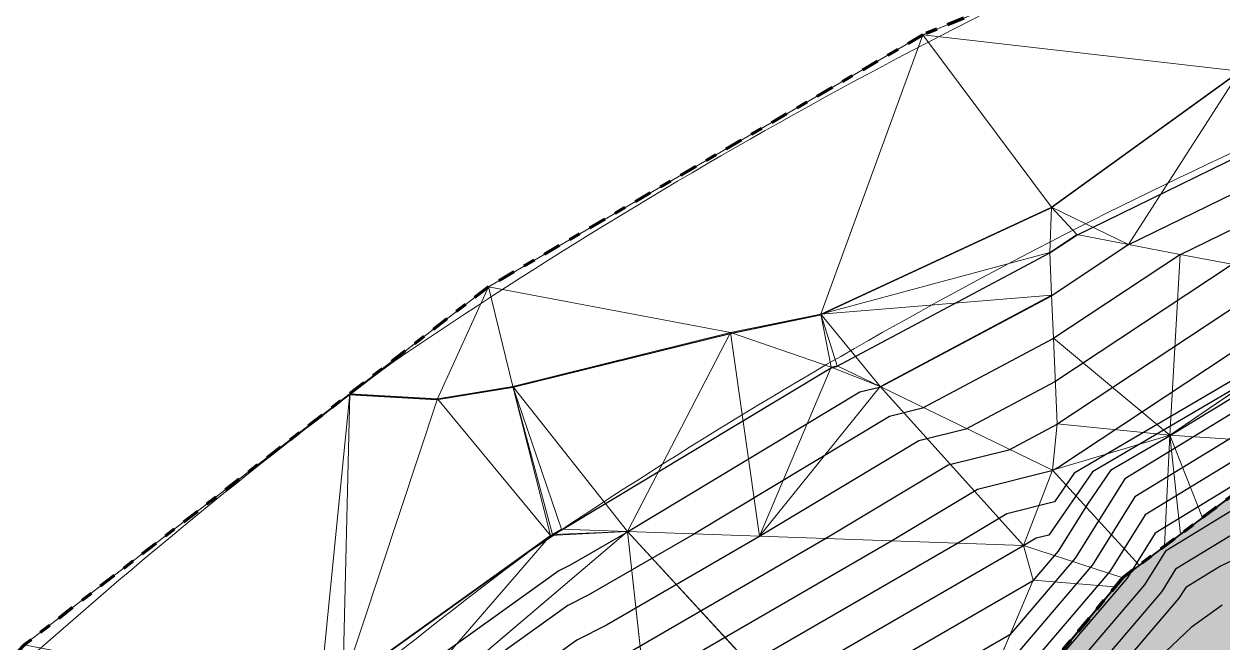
# Model space of a CAD drawing. Header units: metres. Extents: x 2711799 to 2711985, y 1236908 to 1237087.
# Drawn here: x 2711919.52 to 2711929.78, y 1237030.17 to 1237035.46 of the extents above; entities that cross this region are included whole.
import ezdxf

# ---------------------------------------------------------------- set-up
doc = ezdxf.new("R2010")
doc.units = ezdxf.units.M
doc.linetypes.add('AUSGEZOGEN', pattern=[0])
doc.linetypes.add('PUNKT2_S9', pattern=[0.35, 0.15, -0.1, 0, -0.1])
doc.layers.add('XR$1$STANDARD_1', color=7, linetype='AUSGEZOGEN', lineweight=13)
for name, color, linetype in [('XR$3$V02_Raumstempel', 7, 'AUSGEZOGEN'), ('XR$3$V10_Achsen', 7, 'AUSGEZOGEN'), ('XR$4$E21_Stützen', 7, 'AUSGEZOGEN'), ('XR$4$E42_Aussendämmung', 7, 'AUSGEZOGEN'), ('XR$4$M61_Mobiliar', 7, 'AUSGEZOGEN')]:
    doc.layers.add(name, color=color, linetype=linetype)

# ---------------------------------------------------------------- blocks, each defined once
blk = doc.blocks.new('COMPLEXOBJECT_0')
at = {"layer": 'XR$1$STANDARD_1', "color": 7, "linetype": 'AUSGEZOGEN', "lineweight": 13, "transparency": 33554687}
for points, invisible_edges in [([(19.255, 3.146, -1.327), (20.648, 30.533, -1.327), (14.669, 5.194, -1.327)], 3), ([(14.669, 5.194, -1.327), (20.648, 30.533, -1.327), (20.574, 30.328, -1.327)], 13), ([(12.569, 28.668, -1.327), (14.669, 5.194, -1.327), (14.287, 30.38, -1.327)], 3), ([(14.287, 30.38, -1.327), (14.669, 5.194, -1.327), (15.425, 30.399, -1.327)], 3), ([(15.872, 30.409, -1.327), (14.669, 5.194, -1.327), (18.335, 30.414, -1.327)], 3), ([(20.574, 30.328, -1.327), (18.335, 30.414, -1.327), (14.669, 5.194, -1.327)], 14), ([(15.425, 30.399, -1.327), (14.669, 5.194, -1.327), (15.872, 30.409, -1.327)], 3), ([(12.392, 28.545, -1.327), (14.669, 5.194, -1.327), (12.569, 28.668, -1.327)], 3), ([(11.161, 27.084, -1.327), (14.669, 5.194, -1.327), (12.392, 28.545, -1.327)], 3), ([(8.571, 25.177, -1.327), (14.669, 5.194, -1.327), (10.872, 27.205, -1.327)], 3), ([(10.872, 27.205, -1.327), (14.669, 5.194, -1.327), (11.161, 27.084, -1.327)], 3), ([(8.241, 24.909, -1.327), (14.669, 5.194, -1.327), (8.571, 25.177, -1.327)], 3), ([(8.132, 24.804, -1.327), (14.669, 5.194, -1.327), (8.241, 24.909, -1.327)], 3), ([(7.946, 24.632, -1.327), (14.669, 5.194, -1.327), (8.132, 24.804, -1.327)], 3), ([(7.724, 24.489, -1.327), (14.669, 5.194, -1.327), (7.946, 24.632, -1.327)], 3), ([(7.447, 24.22, -1.327), (14.669, 5.194, -1.327), (7.724, 24.489, -1.327)], 3), ([(7.208, 24.069, -1.327), (14.669, 5.194, -1.327), (7.447, 24.22, -1.327)], 3), ([(6.176, 23.23, -1.327), (14.669, 5.194, -1.327), (7.208, 24.069, -1.327)], 3), ([(6.076, 23.052, -1.327), (14.669, 5.194, -1.327), (6.176, 23.23, -1.327)], 3), ([(5.66, 22.81, -1.327), (14.669, 5.194, -1.327), (6.076, 23.052, -1.327)], 3), ([(4.705, 21.885, -1.327), (14.669, 5.194, -1.327), (5.66, 22.81, -1.327)], 15), ([(4.111, 21.551, -1.327), (14.669, 5.194, -1.327), (4.705, 21.885, -1.327)], 3), ([(2.562, 20.292, -1.327), (14.669, 5.194, -1.327), (4.111, 21.551, -1.327)], 3), ([(2.452, 20.104, -1.327), (14.669, 5.194, -1.327), (2.562, 20.292, -1.327)], 3), ([(2.127, 19.87, -1.327), (14.669, 5.194, -1.327), (2.452, 20.104, -1.327)], 3), ([(1.801, 19.635, -1.327), (14.669, 5.194, -1.327), (2.046, 19.873, -1.327)], 3), ([(2.046, 19.873, -1.327), (14.669, 5.194, -1.327), (2.127, 19.87, -1.327)], 3), ([(1.792, 19.511, -1.327), (14.669, 5.194, -1.327), (1.801, 19.635, -1.327)], 3), ([(1.818, 19.417, -1.327), (14.669, 5.194, -1.327), (1.792, 19.511, -1.327)], 3), ([(0, 18.223, -1.327), (14.669, 5.194, -1.327), (1.818, 19.417, -1.327)], 3), ([(2.336, 15.476, -1.327), (14.669, 5.194, -1.327), (0, 18.223, -1.327)], 3), ([(5.852, 11.696, -1.327), (14.669, 5.194, -1.327), (2.336, 15.476, -1.327)], 3), ([(11.007, 7.45, -1.327), (5.852, 11.696, -1.327), (8.232, 9.735, 1.073)], 14), ([(11.007, 7.45, -1.327), (14.669, 5.194, -1.327), (5.852, 11.696, -1.327)], 2), ([(12.133, 11.401, 2.673), (13.027, 10.937, 2.873), (11.216, 11.571, 2.273)], 2), ([(11.485, 10.711, 1.873), (11.216, 11.571, 2.273), (13.027, 10.937, 2.873)], 14), ([(13.027, 10.937, 2.873), (11.62, 10.281, 1.673), (11.485, 10.711, 1.873)], 12), ([(16.663, 10.678, 3.673), (17.056, 10.424, 3.667), (14.676, 10.494, 2.873)], 2), ([(15.452, 8.251, 1.873), (14.451, 10.28, 2.673), (14.676, 10.494, 2.873)], 12), ([(17.056, 10.424, 3.667), (15.953, 7.237, 1.473), (14.676, 10.494, 2.873)], 14), ([(14.676, 10.494, 2.873), (15.953, 7.237, 1.473), (15.452, 8.251, 1.873)], 13), ([(11.62, 10.281, 1.673), (12.765, 9.665, 1.673), (11.755, 9.851, 1.473)], 2), ([(12.45, 9.477, 1.473), (12.765, 9.665, 1.673), (13.765, 10.193, 2.273)], 14), ([(13.765, 10.193, 2.273), (13.834, 8.554, 1.473), (12.45, 9.477, 1.473)], 12), ([(13.396, 10.041, 2.073), (13.765, 10.193, 2.273), (12.765, 9.665, 1.673)], 2), ([(11.89, 9.421, 1.273), (11.755, 9.851, 1.473), (12.135, 9.289, 1.273)], 2), ([(12.45, 9.477, 1.473), (12.135, 9.289, 1.273), (11.755, 9.851, 1.473)], 14), ([(11.755, 9.851, 1.473), (12.765, 9.665, 1.673), (12.45, 9.477, 1.473)], 13), ([(8.232, 9.735, 1.073), (11.007, 7.45, 1), (11.007, 7.45, -1.327)], 12), ([(18.962, 9.307, 3.741), (19.045, 9.288, 3.755), (15.953, 7.237, 1.473)], 2), ([(18.855, 6.1, 1.673), (15.953, 7.237, 1.473), (19.045, 9.288, 3.755)], 14), ([(14.669, 5.194, 1.046), (16.039, 4.583, 1.073), (14.669, 5.194, -1.327)], 2), ([(19.255, 3.146, -1.327), (14.669, 5.194, -1.327), (16.039, 4.583, 1.073)], 14), ([(16.039, 4.583, 1.073), (19.255, 3.146, 1.138), (19.255, 3.146, -1.327)], 12)]:
    blk.add_3dface(points, dxfattribs=dict(at, invisible_edges=invisible_edges))
for points in [[(13.027, 10.937, 2.873), (12.133, 11.401, 2.673), (12.563, 11.957, 3.673)], [(13.517, 11.517, 3.761), (13.027, 10.937, 2.873), (12.563, 11.957, 3.673)], [(13.729, 11.419, 3.788), (13.027, 10.937, 2.873), (13.517, 11.517, 3.761)], [(13.886, 11.346, 3.731), (13.027, 10.937, 2.873), (13.729, 11.419, 3.788)], [(14.132, 11.233, 3.695), (13.765, 10.193, 2.273), (13.027, 10.937, 2.873), (13.886, 11.346, 3.731)], [(14.293, 11.159, 3.673), (14.451, 10.28, 2.673), (13.765, 10.193, 2.273), (14.132, 11.233, 3.695)], [(14.393, 11.138, 3.634), (14.676, 10.494, 2.873), (14.451, 10.28, 2.673), (14.293, 11.159, 3.673)], [(16.663, 10.678, 3.673), (14.676, 10.494, 2.873), (14.393, 11.138, 3.634)], [(13.027, 10.937, 2.873), (12.765, 9.665, 1.673), (11.62, 10.281, 1.673)], [(13.027, 10.937, 2.873), (13.396, 10.041, 2.073), (12.765, 9.665, 1.673)], [(13.765, 10.193, 2.273), (13.396, 10.041, 2.073), (13.027, 10.937, 2.873)], [(11.485, 10.711, 1.873), (11.62, 10.281, 1.673), (11.755, 9.851, 1.473), (9.995, 9.986, 1.073)], [(18.962, 9.307, 3.741), (15.953, 7.237, 1.473), (17.056, 10.424, 3.667), (18.685, 9.368, 3.673)], [(14.451, 10.28, 2.673), (13.834, 8.554, 1.473), (13.765, 10.193, 2.273)], [(15.452, 8.251, 1.873), (13.834, 8.554, 1.473), (14.451, 10.28, 2.673)], [(9.995, 9.986, 1.073), (11.007, 7.45, 1), (8.232, 9.735, 1.073)], [(11.755, 9.851, 1.473), (11.785, 9.119, 1.073), (9.995, 9.986, 1.073)], [(11.785, 9.119, 1.073), (11.007, 7.45, 1), (9.995, 9.986, 1.073)], [(11.755, 9.851, 1.473), (11.89, 9.421, 1.273), (11.785, 9.119, 1.073)], [(13.528, 7.811, 1.073), (12.135, 9.289, 1.273), (12.45, 9.477, 1.473)], [(13.834, 8.554, 1.473), (13.528, 7.811, 1.073), (12.45, 9.477, 1.473)], [(12.135, 9.289, 1.273), (11.785, 9.119, 1.073), (11.89, 9.421, 1.273)], [(13.528, 7.811, 1.073), (11.785, 9.119, 1.073), (12.135, 9.289, 1.273)], [(13.528, 7.811, 1.073), (11.007, 7.45, 1), (11.785, 9.119, 1.073)], [(13.834, 8.554, 1.473), (13.852, 8.144, 1.273), (13.528, 7.811, 1.073)], [(13.887, 8.105, 1.273), (13.852, 8.144, 1.273), (13.834, 8.554, 1.473)], [(15.452, 8.251, 1.873), (13.887, 8.105, 1.273), (13.834, 8.554, 1.473)], [(15.452, 8.251, 1.873), (14.034, 7.207, 1.073), (13.887, 8.105, 1.273)], [(15.452, 8.251, 1.873), (15.953, 7.237, 1.473), (14.034, 7.207, 1.073)], [(13.852, 8.144, 1.273), (13.887, 8.105, 1.273), (13.528, 7.811, 1.073)], [(14.034, 7.207, 1.073), (13.528, 7.811, 1.073), (13.887, 8.105, 1.273)], [(13.528, 7.811, 1.073), (14.034, 7.207, 1.073), (14.669, 5.194, 1.046), (11.007, 7.45, 1)], [(14.669, 5.194, 1.046), (14.669, 5.194, -1.327), (11.007, 7.45, -1.327), (11.007, 7.45, 1)], [(15.953, 7.237, 1.473), (15.323, 5.784, 1.073), (14.034, 7.207, 1.073)], [(15.323, 5.784, 1.073), (14.669, 5.194, 1.046), (14.034, 7.207, 1.073)], [(15.953, 7.237, 1.473), (16.203, 6.73, 1.273), (15.323, 5.784, 1.073)], [(16.281, 6.682, 1.273), (16.203, 6.73, 1.273), (15.953, 7.237, 1.473)], [(16.295, 6.672, 1.273), (16.281, 6.682, 1.273), (15.953, 7.237, 1.473)], [(18.855, 6.1, 1.673), (16.295, 6.672, 1.273), (15.953, 7.237, 1.473)], [(16.203, 6.73, 1.273), (16.281, 6.682, 1.273), (15.323, 5.784, 1.073)], [(16.281, 6.682, 1.273), (16.295, 6.672, 1.273), (15.323, 5.784, 1.073)], [(16.295, 6.672, 1.273), (15.721, 5.264, 1.073), (15.323, 5.784, 1.073)], [(18.261, 5.71, 1.273), (15.721, 5.264, 1.073), (16.295, 6.672, 1.273)], [(18.855, 6.1, 1.673), (18.261, 5.71, 1.273), (16.295, 6.672, 1.273)], [(15.323, 5.784, 1.073), (15.721, 5.264, 1.073), (14.669, 5.194, 1.046)], [(18.261, 5.71, 1.273), (16.039, 4.583, 1.073), (15.721, 5.264, 1.073)], [(18.261, 5.71, 1.273), (18.488, 5.602, 1.273), (16.039, 4.583, 1.073)], [(18.488, 5.602, 1.273), (19.255, 3.146, 1.138), (16.039, 4.583, 1.073)], [(15.721, 5.264, 1.073), (16.039, 4.583, 1.073), (14.669, 5.194, 1.046)]]:
    blk.add_3dface(points, dxfattribs=at)
blk = doc.blocks.new('COMPLEXOBJECT_13')
at = {"layer": 'XR$1$STANDARD_1', "color": 117, "linetype": 'AUSGEZOGEN', "lineweight": 25, "transparency": 33554687}
for points, invisible_edges in [([(12.563, 11.957, 3.673), (12.563, 11.957, 3.473), (13.517, 11.517, 3.761)], 2), ([(13.517, 11.517, 3.761), (12.563, 11.957, 3.473), (13.886, 11.346, 3.731)], 15), ([(13.886, 11.346, 3.731), (12.563, 11.957, 3.473), (14.132, 11.233, 3.695)], 3), ([(14.132, 11.233, 3.695), (12.563, 11.957, 3.473), (14.293, 11.159, 3.473)], 13), ([(13.729, 11.419, 3.788), (13.517, 11.517, 3.761), (13.886, 11.346, 3.731)], 2), ([(14.293, 11.159, 3.473), (14.293, 11.159, 3.673), (14.132, 11.233, 3.695)], 12)]:
    blk.add_3dface(points, dxfattribs=dict(at, invisible_edges=invisible_edges))
blk = doc.blocks.new('COMPLEXOBJECT_14')
at = {"layer": 'XR$1$STANDARD_1', "color": 117, "linetype": 'AUSGEZOGEN', "lineweight": 25, "transparency": 33554687}
for points, invisible_edges in [([(14.293, 11.159, 3.673), (14.293, 11.159, 3.473), (14.393, 11.138, 3.634)], 2), ([(16.663, 10.678, 3.673), (14.393, 11.138, 3.634), (14.293, 11.159, 3.473)], 14), ([(14.293, 11.159, 3.473), (16.663, 10.678, 3.473), (16.663, 10.678, 3.673)], 12)]:
    blk.add_3dface(points, dxfattribs=dict(at, invisible_edges=invisible_edges))
blk = doc.blocks.new('COMPLEXOBJECT_17')
at = {"layer": 'XR$1$STANDARD_1', "color": 91, "linetype": 'AUSGEZOGEN', "lineweight": 25, "transparency": 33554687}
for points, invisible_edges in [([(10.451, 23.217, 3.473), (17.649, 10.907, 3.473), (4.357, 19.83, 3.473)], 15), ([(17.649, 10.907, 3.473), (19.327, 9.373, 3.473), (4.357, 19.83, 3.473)], 15), ([(4.357, 19.83, 3.473), (19.327, 9.373, 3.473), (5.439, 18.663, 3.473)], 15), ([(12.563, 11.957, 3.473), (5.439, 18.663, 3.473), (14.293, 11.159, 3.473)], 3), ([(14.293, 11.159, 3.473), (5.439, 18.663, 3.473), (16.663, 10.678, 3.473)], 3), ([(18.685, 9.368, 3.473), (16.663, 10.678, 3.473), (5.439, 18.663, 3.473)], 14), ([(5.439, 18.663, 3.473), (19.327, 9.373, 3.473), (18.685, 9.368, 3.473)], 13)]:
    blk.add_3dface(points, dxfattribs=dict(at, invisible_edges=invisible_edges))
blk = doc.blocks.new('Baugrube_$F38', base_point=(0, 0, -1.327))
at = {"layer": 'XR$1$STANDARD_1', "color": 7, "linetype": 'PUNKT2_S9', "lineweight": 100, "transparency": 33554687}
blk.add_polyline3d([(5.852, 11.696, -1.327), (11.007, 7.45, -1.327), (14.669, 5.194, -1.327), (19.255, 3.146, -1.327), (25.429, 1.362, -1.327)], dxfattribs=at)
at = {"layer": 'XR$1$STANDARD_1', "color": 7, "linetype": 'AUSGEZOGEN', "lineweight": 13, "transparency": 33554687}
blk.add_blockref('COMPLEXOBJECT_0', (0, 0), dxfattribs=at)
at = {"layer": 'XR$1$STANDARD_1', "color": 91, "linetype": 'AUSGEZOGEN', "lineweight": 13, "transparency": 33554687}
blk.add_blockref('COMPLEXOBJECT_17', (0, 0), dxfattribs=at)
at = {"layer": 'XR$1$STANDARD_1', "color": 117, "linetype": 'AUSGEZOGEN', "lineweight": 13, "transparency": 33554687}
for name in ['COMPLEXOBJECT_13', 'COMPLEXOBJECT_14']:
    blk.add_blockref(name, (0, 0), dxfattribs=at)
blk = doc.blocks.new('Baugrube_$F39', base_point=(0, 0, -1.327))
at = {"layer": 'XR$1$STANDARD_1', "linetype": 'AUSGEZOGEN', "lineweight": 25, "transparency": 33554687}
blk.add_hatch(color=91, dxfattribs=at).paths.add_polyline_path([(19.327, 9.373), (18.685, 9.368), (16.663, 10.678), (14.293, 11.159), (12.563, 11.957), (10.875, 13.202), (5.439, 18.663), (4.683, 19.478), (4.357, 19.83), (4.503, 19.911), (10.451, 23.217), (17.649, 20.712), (17.649, 10.907), (19.327, 10.907)], flags=16)
at = {"layer": 'XR$1$STANDARD_1', "color": 7, "linetype": 'AUSGEZOGEN', "lineweight": 13, "transparency": 33554687}
blk.add_lwpolyline([(19.327, 9.373), (18.685, 9.368), (16.663, 10.678), (14.293, 11.159), (12.563, 11.957), (10.875, 13.202), (5.439, 18.663), (4.683, 19.478), (4.357, 19.83), (4.503, 19.911), (10.451, 23.217), (17.649, 20.712), (17.649, 10.907), (19.327, 10.907), (19.327, 9.373)], close=True, dxfattribs=at)

msp = doc.modelspace()

# ---------------------------------------------------------------- linework, layer by layer
at = {"layer": 'XR$1$STANDARD_1', "color": 7, "linetype": 'PUNKT2_S9', "lineweight": 100, "transparency": 33554687}
msp.add_polyline3d([(2711939.735, 1237034.9645, 636.6), (2711932.3511, 1237032.7627, 636.6), (2711930.4555, 1237031.8656, 636.6), (2711928.9328, 1237030.7196, 636.6), (2711927.3871, 1237028.8596, 636.6), (2711925.276, 1237027.6991, 636.6), (2711924.9108, 1237027.2758, 636.7254)], dxfattribs=at)
at = {"layer": 'XR$3$V02_Raumstempel', "transparency": 33554687}
for points in [[(2711922.3092, 1237032.2895, 634), (2711923.0593, 1237032.2464, 634), (2711923.7062, 1237032.3512, 634), (2711925.5703, 1237032.8119, 634), (2711926.3413, 1237032.972, 634), (2711928.3187, 1237033.8878, 634), (2711929.9307, 1237035.0535, 634), (2711930.5446, 1237036.7251, 634)], [(2711930.306, 1237033.3127, 635), (2711928.3686, 1237032.0325, 635), (2711927.958, 1237031.8138, 635), (2711927.4381, 1237031.6831, 635), (2711926.3835, 1237031.0488, 635), (2711924.6683, 1237030.0566, 635), (2711924.3353, 1237029.8878, 635), (2711922.8011, 1237028.7876, 635), (2711922.6525, 1237028.58, 635), (2711921.0188, 1237027.2283, 635), (2711920.4998, 1237026.7934, 635), (2711918.9304, 1237024.8439, 635)], [(2711931.1302, 1237032.8981, 636), (2711928.9515, 1237031.5676, 636), (2711928.5271, 1237030.8885, 636), (2711927.9663, 1237030.2307, 636), (2711925.4492, 1237028.7747, 636), (2711924.719, 1237028.4046, 636), (2711923.84, 1237027.7742, 636), (2711923.5042, 1237027.3051, 636), (2711922.5406, 1237026.5078, 636), (2711921.3263, 1237025.4902, 636), (2711920.3963, 1237024.335, 636), (2711919.1519, 1237022.5457, 636)], [(2711929.9974, 1237031.1655, 637), (2711929.3863, 1237030.7923, 637), (2711929.2672, 1237030.6018, 637), (2711926.9925, 1237027.9338, 637), (2711926.2301, 1237027.4928, 637), (2711925.1028, 1237026.9213, 637), (2711924.8788, 1237026.7607, 637), (2711924.3559, 1237026.0302, 637), (2711924.0623, 1237025.7873, 637), (2711922.1527, 1237024.187, 637), (2711921.8622, 1237023.8261, 637), (2711919.8386, 1237020.9163, 637)]]:
    msp.add_polyline3d(points, dxfattribs=at)
at = {"layer": 'XR$3$V10_Achsen', "transparency": 33554687}
for points in [[(2711940.9335, 1237039.7448, 634.6), (2711940.7763, 1237038.7142, 634.6), (2711940.5892, 1237037.8203, 634.6), (2711940.1993, 1237037.6883, 634.6), (2711940.0576, 1237037.6425, 634.6), (2711939.8086, 1237037.5793, 634.6), (2711939.0926, 1237037.3556, 634.6), (2711937.3237, 1237036.7013, 634.6), (2711936.5813, 1237036.4288, 634.6), (2711933.4264, 1237035.2027, 634.6), (2711931.6207, 1237034.478, 634.6), (2711930.8651, 1237034.1877, 634.6), (2711929.4208, 1237033.4826, 634.6), (2711928.336, 1237032.7658, 634.6), (2711927.22, 1237032.1715, 634.6), (2711926.9346, 1237032.0997, 634.6), (2711925.253, 1237031.0883, 634.6), (2711924.356, 1237030.5694, 634.6), (2711924.1818, 1237030.4811, 634.6), (2711922.3856, 1237029.1929, 634.6), (2711922.3118, 1237029.0899, 634.6), (2711920.4101, 1237027.5165, 634.6), (2711920.1693, 1237027.3147, 634.6), (2711918.344, 1237025.0474, 634.6)], [(2711938.4877, 1237039.2198, 634.4), (2711938.471, 1237039.1103, 634.4), (2711937.7515, 1237037.1, 634.4), (2711936.5681, 1237036.7324, 634.4), (2711936.3139, 1237036.6261, 634.4), (2711933.4435, 1237035.5106, 634.4), (2711931.2157, 1237034.6165, 634.4), (2711930.798, 1237034.456, 634.4), (2711928.9782, 1237033.5676, 634.4), (2711928.3197, 1237033.1324, 634.4), (2711926.851, 1237032.3503, 634.4), (2711926.6828, 1237032.308, 634.4), (2711924.6877, 1237031.108, 634.4), (2711924.1998, 1237030.8257, 634.4), (2711924.1051, 1237030.7777, 634.4), (2711922.1778, 1237029.3956, 634.4), (2711922.1415, 1237029.3449, 634.4), (2711920.1058, 1237027.6606, 634.4), (2711920.004, 1237027.5753, 634.4), (2711918.0929, 1237025.2015, 634.4), (2711918.0182, 1237025.1394, 634.4), (2711916.3714, 1237023.5389, 634.4)], [(2711917.8264, 1237025.7996, 634.2), (2711919.8924, 1237027.8319, 634.2), (2711921.8012, 1237029.4502, 634.2), (2711921.9716, 1237029.5946, 634.2), (2711922.0471, 1237029.6494, 634.2), (2711922.2497, 1237029.7988, 634.2), (2711924.0283, 1237031.0744, 634.2), (2711924.0436, 1237031.0821, 634.2), (2711924.1225, 1237031.1278, 634.2), (2711926.4311, 1237032.5163, 634.2), (2711926.482, 1237032.5291, 634.2), (2711928.3033, 1237033.4991, 634.2), (2711928.5356, 1237033.6525, 634.2), (2711930.7309, 1237034.7243, 634.2), (2711930.8108, 1237034.755, 634.2), (2711932.5487, 1237035.4525, 634.2), (2711933.1449, 1237035.6859, 634.2), (2711933.4874, 1237035.8409, 634.2), (2711934.326, 1237036.1914, 634.2), (2711934.6242, 1237036.2841, 634.2), (2711934.8222, 1237036.8373, 634.2), (2711935.4767, 1237038.4365, 634.2)], [(2711929.8634, 1237033.3976, 634.8), (2711928.3523, 1237032.3991, 634.8), (2711927.589, 1237031.9927, 634.8), (2711927.1863, 1237031.8914, 634.8), (2711925.8182, 1237031.0685, 634.8), (2711924.5122, 1237030.313, 634.8), (2711924.2586, 1237030.1844, 634.8), (2711922.5934, 1237028.9903, 634.8), (2711922.4822, 1237028.835, 634.8), (2711920.7145, 1237027.3724, 634.8), (2711920.3346, 1237027.054, 634.8), (2711918.6372, 1237024.9456, 634.8)], [(2711930.7486, 1237033.2277, 635.2), (2711928.385, 1237031.6658, 635.2), (2711928.3271, 1237031.635, 635.2), (2711927.6898, 1237031.4748, 635.2), (2711926.9487, 1237031.029, 635.2), (2711924.8245, 1237029.8002, 635.2), (2711924.412, 1237029.5911, 635.2), (2711923.0089, 1237028.5849, 635.2), (2711922.8228, 1237028.325, 635.2), (2711921.3232, 1237027.0842, 635.2), (2711920.6651, 1237026.5327, 635.2), (2711919.2236, 1237024.7421, 635.2)], [(2711931.2095, 1237033.0742, 635.8), (2711929.3327, 1237031.933, 635.8), (2711928.8295, 1237031.6378, 635.8), (2711928.6313, 1237031.3494, 635.8), (2711928.3791, 1237030.9458, 635.8), (2711928.161, 1237030.6901, 635.8), (2711925.293, 1237029.0311, 635.8), (2711924.6423, 1237028.7012, 635.8), (2711923.6322, 1237027.9768, 635.8), (2711923.3339, 1237027.5601, 635.8), (2711922.2362, 1237026.6519, 635.8), (2711921.161, 1237025.7508, 635.8), (2711920.1031, 1237024.4367, 635.8), (2711919.0146, 1237022.8715, 635.8)], [(2711930.9954, 1237033.0686, 635.4), (2711928.5179, 1237031.6151, 635.4), (2711928.3486, 1237031.3688, 635.4), (2711927.9416, 1237031.2664, 635.4), (2711927.514, 1237031.0093, 635.4), (2711924.9807, 1237029.5438, 635.4), (2711924.4888, 1237029.2945, 635.4), (2711923.2167, 1237028.3822, 635.4), (2711922.9932, 1237028.07, 635.4), (2711921.6275, 1237026.9401, 635.4), (2711920.8304, 1237026.2721, 635.4), (2711919.5167, 1237024.6403, 635.4)], [(2711930.1641, 1237032.5008, 635.6), (2711928.6737, 1237031.6265, 635.6), (2711928.3019, 1237031.0854, 635.6), (2711928.1933, 1237031.0581, 635.6), (2711928.0792, 1237030.9895, 635.6), (2711925.1369, 1237029.2875, 635.6), (2711924.5655, 1237028.9978, 635.6), (2711923.4244, 1237028.1795, 635.6), (2711923.1635, 1237027.8151, 635.6), (2711921.9319, 1237026.796, 635.6), (2711920.9957, 1237026.0115, 635.6), (2711919.8099, 1237024.5385, 635.6), (2711918.8773, 1237023.1974, 635.6)], [(2711930.9036, 1237032.5515, 636.2), (2711929.0385, 1237031.4125, 636.2), (2711928.6751, 1237030.8311, 636.2), (2711927.7715, 1237029.7713, 636.2), (2711925.6054, 1237028.5183, 636.2), (2711924.7958, 1237028.1079, 636.2), (2711924.0478, 1237027.5715, 636.2), (2711923.6745, 1237027.0501, 636.2), (2711922.8449, 1237026.3637, 636.2), (2711921.4916, 1237025.2295, 636.2), (2711920.6895, 1237024.2332, 636.2), (2711919.2893, 1237022.2198, 636.2)], [(2711933.3158, 1237032.4965, 637.2), (2711929.7708, 1237030.819, 637.2), (2711929.4732, 1237030.6372, 637.2), (2711929.4152, 1237030.5444, 637.2), (2711926.7978, 1237027.4744, 637.2), (2711926.3863, 1237027.2364, 637.2), (2711925.1795, 1237026.6247, 637.2), (2711925.0866, 1237026.5581, 637.2), (2711924.5262, 1237025.7753, 637.2), (2711924.3666, 1237025.6433, 637.2), (2711922.318, 1237023.9263, 637.2), (2711922.1554, 1237023.7243, 637.2), (2711919.9759, 1237020.5904, 637.2)], [(2711930.677, 1237032.205, 636.4), (2711929.1254, 1237031.2575, 636.4), (2711928.8231, 1237030.7738, 636.4), (2711927.5768, 1237029.312, 636.4), (2711925.7616, 1237028.2619, 636.4), (2711924.8725, 1237027.8113, 636.4), (2711924.2555, 1237027.3688, 636.4), (2711923.8449, 1237026.7952, 636.4), (2711923.1492, 1237026.2196, 636.4), (2711921.6569, 1237024.9689, 636.4), (2711920.9826, 1237024.1314, 636.4), (2711919.4266, 1237021.8939, 636.4)], [(2711930.4505, 1237031.8585, 636.6), (2711929.2124, 1237031.1024, 636.6), (2711928.9712, 1237030.7165, 636.6), (2711927.382, 1237028.8526, 636.6), (2711925.9178, 1237028.0055, 636.6), (2711924.9493, 1237027.5146, 636.6), (2711924.4633, 1237027.1661, 636.6), (2711924.0152, 1237026.5402, 636.6), (2711923.4536, 1237026.0755, 636.6), (2711921.8221, 1237024.7082, 636.6), (2711921.2758, 1237024.0296, 636.6), (2711919.5639, 1237021.568, 636.6)], [(2711930.2239, 1237031.512, 636.8), (2711929.2993, 1237030.9473, 636.8), (2711929.1192, 1237030.6591, 636.8), (2711927.1873, 1237028.3932, 636.8), (2711926.0739, 1237027.7492, 636.8), (2711925.026, 1237027.218, 636.8), (2711924.6711, 1237026.9634, 636.8), (2711924.1855, 1237026.2852, 636.8), (2711923.7579, 1237025.9314, 636.8), (2711921.9874, 1237024.4476, 636.8), (2711921.569, 1237023.9278, 636.8), (2711919.7013, 1237021.2422, 636.8)], [(2711929.7864, 1237030.4832, 637.4), (2711929.5199, 1237030.2939, 637.4), (2711928.878, 1237029.6834, 637.4), (2711926.603, 1237027.0151, 637.4), (2711926.5425, 1237026.98, 637.4), (2711926.0722, 1237026.7416, 637.4), (2711924.9289, 1237025.8448, 637.4), (2711924.6965, 1237025.5203, 637.4), (2711924.671, 1237025.4992, 637.4), (2711922.4833, 1237023.6657, 637.4), (2711922.4485, 1237023.6225, 637.4), (2711920.1133, 1237020.2645, 637.4)]]:
    msp.add_polyline3d(points, dxfattribs=at)
at = {"layer": 'XR$4$E21_Stützen', "color": 7, "linetype": 'AUSGEZOGEN', "lineweight": 18, "transparency": 33554687}
for centre, radius, start, end in [((2711948.1178, 1236995.2194, 640.05), 45.1867, 112.58736, 124.23244), ((2711948.1653, 1236995.1329, 640.05), 43.285, 112.60009, 124.16241), ((2711951.2195, 1236994.3491, 640.05), 45.6963, 126.78024, 137.77671)]:
    msp.add_arc(centre, radius, start, end, dxfattribs=at)
at = {"layer": 'XR$4$E21_Stützen', "color": 12, "linetype": 'AUSGEZOGEN', "lineweight": 18, "transparency": 33554687}
for centre, radius, start, end in [((2711948.1178, 1236995.2194, 640.05), 45.1867, 112.58736, 124.23244), ((2711951.1775, 1236994.3952, 640.05), 47.6341, 126.71821, 137.78374), ((2711951.1775, 1236994.3952, 640.05), 47.6341, 126.71821, 137.78374)]:
    msp.add_arc(centre, radius, start, end, dxfattribs=at)
at = {"layer": 'XR$4$E42_Aussendämmung', "color": 7, "linetype": 'AUSGEZOGEN', "lineweight": 18, "transparency": 33554687}
for centre, radius, start, end in [((2711948.1653, 1236995.1329, 640.05), 43.285, 112.60009, 124.16241), ((2711951.2195, 1236994.3491, 640.05), 45.6963, 126.78024, 137.77671)]:
    msp.add_arc(centre, radius, start, end, dxfattribs=at)
at = {"layer": 'XR$4$M61_Mobiliar', "linetype": 'AUSGEZOGEN', "lineweight": 18, "transparency": 33554687}
for centre, radius, start, end in [((2711948.1653, 1236995.1329, 640.05), 43.285, 112.60009, 124.16241), ((2711951.2195, 1236994.3491, 640.05), 45.6963, 126.78024, 137.77671)]:
    msp.add_arc(centre, radius, start, end, dxfattribs=at)
at = {"layer": 'XR$4$M61_Mobiliar', "color": 12, "linetype": 'AUSGEZOGEN', "lineweight": 18, "transparency": 33554687}
for centre, radius, start, end in [((2711948.1653, 1236995.1329, 640.05), 43.285, 112.60009, 124.16241), ((2711951.2195, 1236994.3491, 640.05), 45.6963, 126.78024, 137.77671)]:
    msp.add_arc(centre, radius, start, end, dxfattribs=at)

# ---------------------------------------------------------------- block references
at = {"layer": 'XR$1$STANDARD_1', "color": 2, "linetype": 'AUSGEZOGEN', "lineweight": 25, "transparency": 33554687, "rotation": 241.7356833995579}
for name in ['Baugrube_$F38', 'Baugrube_$F39']:
    msp.add_blockref(name, (2711925.873, 1237048.5928, 631.6), dxfattribs=at)

doc.saveas('drawing.dxf')
